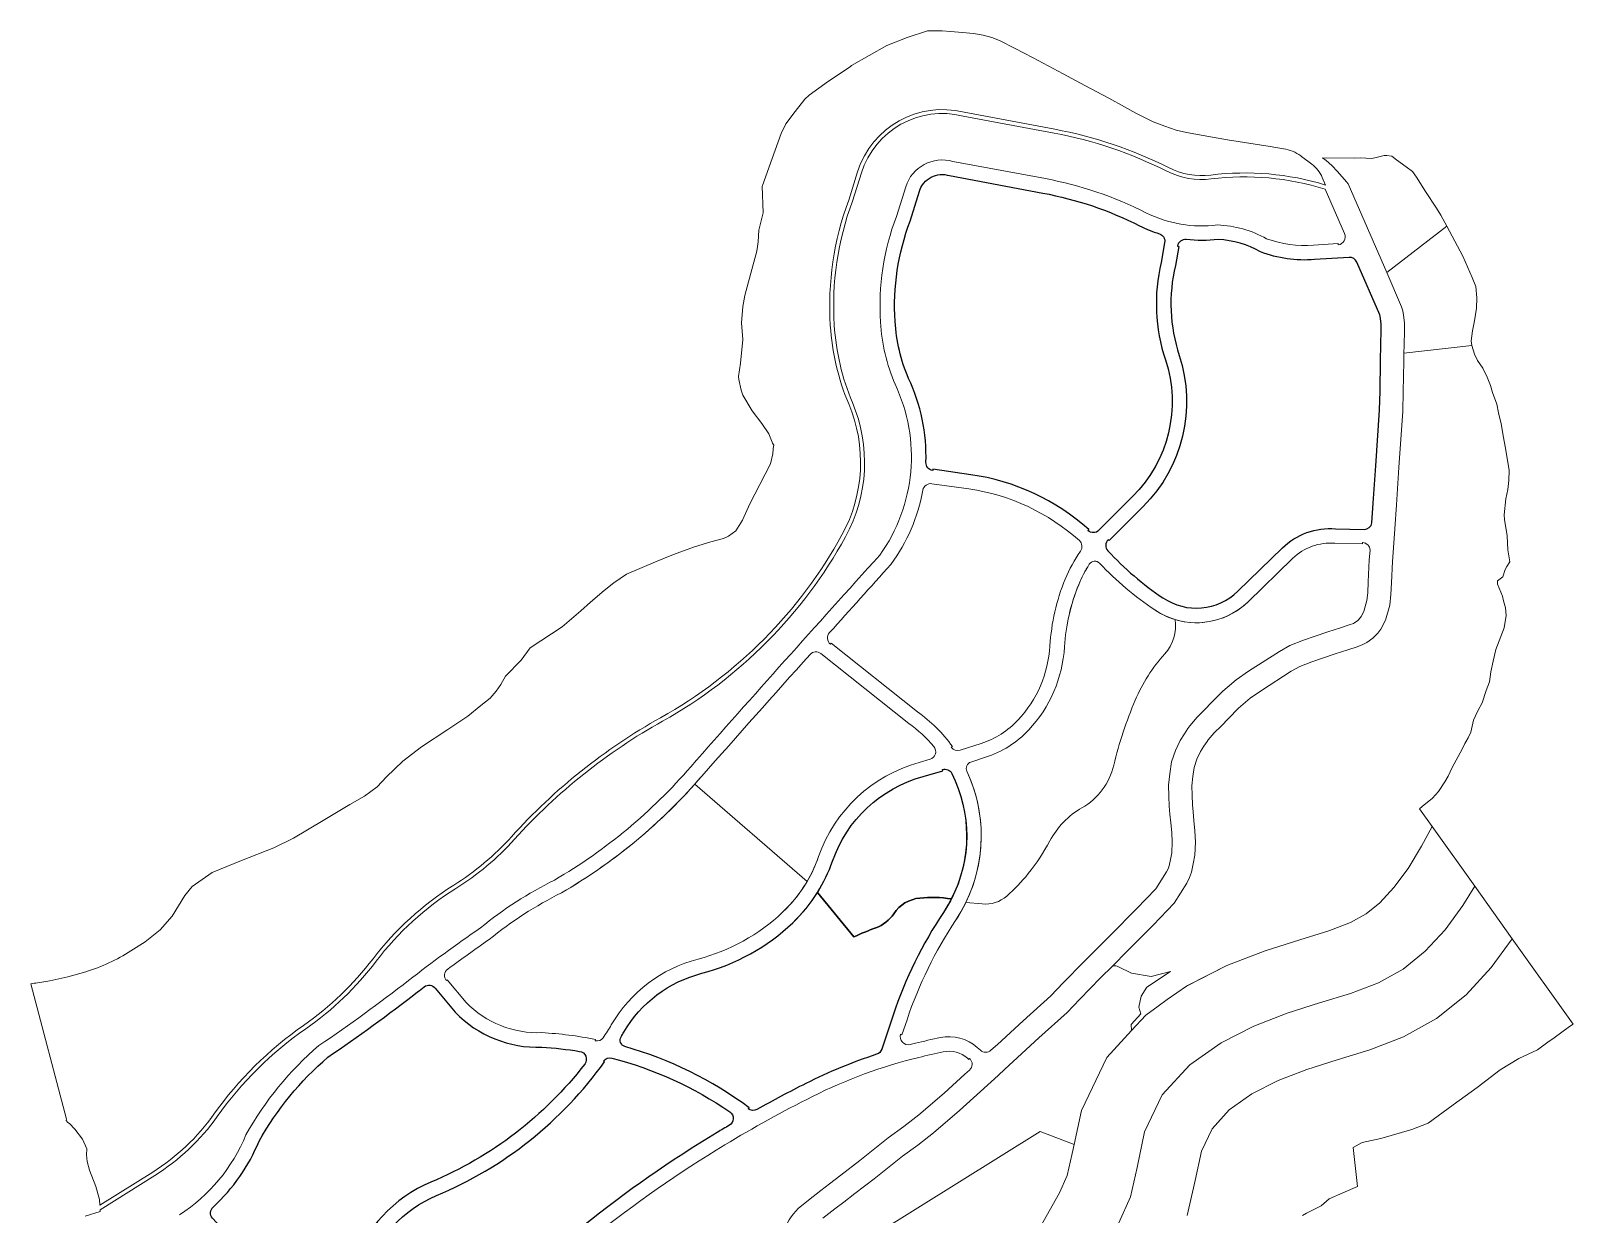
# Model space of a CAD drawing. Header units: inches. Extents: x 175034 to 178872, y 2971410 to 2975180.
# Drawn here: x 175817 to 176982, y 2974287 to 2975180 of the extents above; entities that cross this region are included whole.
import ezdxf

# ---------------------------------------------------------------- set-up
doc = ezdxf.new("R2010")
doc.units = ezdxf.units.IN
doc.header["$MEASUREMENT"] = 0
for name, color, linetype, lineweight in [('null_precinct', 210, 'Continuous', 9), ('Pre-E2-forest environment', 73, 'Continuous', 13), ('pre-E4-Flood Prone-b', 105, 'Continuous', 13), ('pre-E5-national imp open space', 116, 'Continuous', 13), ('pre-institutional', 145, 'Continuous', 13), ('Pre-SE4-Service Industries', 191, 'Continuous', 0), ('pre-UC-2-new', 24, 'Continuous', 13), ('pre-uv-2-high desity', 31, 'Continuous', 13), ('pre-uv-3-low desity', 41, 'Continuous', 13), ('Roads-Proposed', 1, 'Continuous', 13), ('Waterbody_bndry', 130, 'Continuous', 13)]:
    doc.layers.add(name, color=color, linetype=linetype, lineweight=lineweight)

msp = doc.modelspace()

# ---------------------------------------------------------------- linework, layer by layer
at = {"layer": 'null_precinct', "flags": 128}
msp.add_lwpolyline([(176318.6, 2974611.6, -0.079668), (176217.9, 2974529.5, 0.055991), (176163.4, 2974494.3, 0.007123), (176132.1, 2974471.9, 0.41819), (176131, 2974463.3), (176131.8, 2974463.9), (176145.9, 2974446.8, 0.211524), (176203.2, 2974424, -0.035238), (176243.7, 2974418.9), (176243.5, 2974417.9, 0.308371), (176249.5, 2974420.1, 0.010111), (176255.6, 2974430, -0.19869), (176321.1, 2974479.5, 0.126759), (176384.9, 2974514.9, 0.070066), (176403.4, 2974538.1)], format="xyb", close=True, dxfattribs=at)
at = {"layer": 'Pre-E2-forest environment', "ltscale": 0.1, "flags": 128}
msp.add_lwpolyline([(176387.3, 2975110), (176387.3, 2975110), (176383.9, 2975102.5), (176376.9, 2975083.8), (176369.6, 2975063.3), (176369.5, 2975062.8), (176370.2, 2975042.8), (176366.9, 2975029.7), (176366.4, 2975020.8), (176365.4, 2975013.7), (176360.9, 2974997.3), (176356.5, 2974980.3), (176354.9, 2974972), (176353.9, 2974959.7), (176354.8, 2974947.1), (176353, 2974929.3), (176351.7, 2974919.3), (176351.8, 2974917), (176353.5, 2974908.9), (176354.9, 2974905.2), (176362, 2974893.2), (176369.3, 2974883.7), (176374.6, 2974875.9), (176377.1, 2974869.6), (176377.2, 2974868.9), (176378.2, 2974867.3), (176377.8, 2974864.9), (176377.7, 2974864.8), (176377.8, 2974864.7), (176377.6, 2974860.9), (176375.7, 2974853.3), (176367.8, 2974837.6), (176360.1, 2974823), (176354.5, 2974810.7), (176349.5, 2974802.6), (176349.5, 2974802.6), (176344, 2974798.7), (176340.2, 2974797), (176330.8, 2974794.3), (176318.4, 2974790.6), (176302.5, 2974784.9), (176288.9, 2974779.2), (176267, 2974770), (176257.4, 2974763.4), (176250.2, 2974757.7), (176239.9, 2974748.9), (176232.5, 2974742.4), (176218.5, 2974730.3), (176194.4, 2974714.4), (176187.5, 2974705.2), (176175.7, 2974693.1), (176172.1, 2974686.8), (176168.7, 2974681.6), (176164.1, 2974676.4), (176157.2, 2974670.8), (176147.3, 2974662.8), (176132.3, 2974652.8), (176112.2, 2974639.6), (176098.1, 2974628.8), (176086, 2974617), (176078.8, 2974609.5), (176069.2, 2974602.6), (176058.2, 2974596.1), (176038.1, 2974584.1), (176015.6, 2974570.8), (176000.9, 2974563.6), (175976.4, 2974553.9), (175954.3, 2974544.8), (175939.1, 2974534.4), (175933.7, 2974527.4), (175924.2, 2974512), (175915.1, 2974501.7), (175903.8, 2974492.6), (175892.9, 2974485.7, -0.066247), (175858.8, 2974469.9, -0.039917), (175822.5, 2974461.6, -0.003453), (175817.4, 2974460.9), (175844.4, 2974358.8), (175844.1, 2974357.6), (175845.4, 2974356.1), (175846.5, 2974355.4), (175850.6, 2974351.2), (175856.4, 2974343.5), (175859.6, 2974336.2), (175859.4, 2974331.7), (175859.8, 2974326.7), (175861.8, 2974320.2), (175866.4, 2974307.8), (175869.3, 2974298.1), (175869.5, 2974293.8), (175909.4, 2974318.8, 0.098746), (175955.6, 2974362.4, -0.086497), (176023.3, 2974429.5, 0.078219), (176075.7, 2974479.7, -0.090754), (176136.6, 2974535.3, 0.069859), (176180.3, 2974571.9, -0.082072), (176292.8, 2974661.7, 0.14038), (176429.7, 2974799.6, 0.229603), (176434.8, 2974898.5, -0.084284), (176420.9, 2974957.7, -0.105161), (176434.8, 2975052.3), (176441.5, 2975073.7, -0.397552), (176521.9, 2975118.6), (176590.4, 2975105.8, -0.070697), (176676.3, 2975076.8, 0.148607), (176708.1, 2975071.2, -0.105629), (176794.8, 2975063.7), (176792.3, 2975069.4, 0.130722), (176784.3, 2975079.5), (176776.6, 2975085.3), (176776.1, 2975085.6, 0.122855), (176762.9, 2975091.1), (176753, 2975092.7), (176741.6, 2975094.5), (176720.8, 2975097.9), (176702.3, 2975101.1), (176702.3, 2975101.1), (176689.7, 2975103.4), (176682.1, 2975105.1), (176673.4, 2975108), (176664.5, 2975111.5), (176651.6, 2975118), (176643, 2975122.7), (176631.1, 2975129.2), (176613, 2975138.9), (176596.6, 2975147.7), (176574.1, 2975159.6), (176560.4, 2975166.8), (176548.6, 2975172.7), (176548.6, 2975172.7), (176542.9, 2975175.1), (176536.4, 2975176.9), (176529.1, 2975178), (176520.8, 2975178.9), (176511.7, 2975179.6), (176505.3, 2975180), (176494.2, 2975180), (176479, 2975175.1), (176463.7, 2975168.9), (176437, 2975153.9), (176435.8, 2975153), (176419.6, 2975142), (176404.9, 2975131.5), (176401.6, 2975128.5), (176394.5, 2975119.1)], format="xyb", close=True, dxfattribs=at)
at = {"layer": 'pre-E4-Flood Prone-b', "flags": 128}
for points in [[(176638.7, 2974280.6), (176647.4, 2974300.2), (176652.5, 2974322.2), (176658.1, 2974349.1), (176671.5, 2974377), (176692.2, 2974399.6), (176715.9, 2974416.3), (176740.6, 2974429), (176765.7, 2974438.6), (176790.3, 2974446.4), (176813.5, 2974453.6), (176834.7, 2974461.6), (176853.4, 2974472), (176870, 2974485.5), (176885, 2974501.7), (176898.5, 2974520), (176907.4, 2974534.5), (176875.2, 2974579.6), (176867.3, 2974564.8), (176857, 2974548), (176846.4, 2974533.6), (176835.8, 2974522.1), (176825.3, 2974513.6), (176813.5, 2974507.1), (176797.2, 2974500.9), (176775.4, 2974494.1), (176749.2, 2974485.8), (176720.2, 2974474.7), (176690.5, 2974459.5), (176689.9, 2974459.2), (176675.3, 2974448.9), (176668.3, 2974443.9), (176659, 2974437.3), (176648.3, 2974425.7), (176629.6, 2974405.3), (176610.4, 2974365.2), (176605, 2974339.5), (176603.6, 2974332.9), (176599.8, 2974316.1), (176594, 2974303.1), (176572.6, 2974265.2)], [(176777.4, 2974286), (176780.3, 2974287.7), (176791.4, 2974293.3), (176797.4, 2974298.7), (176807.9, 2974303.1), (176818.8, 2974308), (176815.6, 2974337.4), (176822.5, 2974341.2), (176836.4, 2974344.2), (176860, 2974350.9), (176872.3, 2974355.8), (176891.1, 2974369.6), (176909.1, 2974382.7), (176926.6, 2974396), (176940.6, 2974404.6), (176954.8, 2974411.1), (176962.6, 2974416.8), (176967.3, 2974420.2), (176978.9, 2974428.7), (176981.7, 2974430.5), (176935.7, 2974494.8), (176919.7, 2974473.1), (176900.8, 2974452.6), (176878.6, 2974434.7), (176853.7, 2974420.8), (176828.1, 2974411.1), (176803.6, 2974403.5), (176780.5, 2974396.2), (176759, 2974387.9), (176739.2, 2974377.8), (176722.1, 2974365.7), (176709.1, 2974351.5), (176701, 2974334.6), (176696.3, 2974312.5), (176690.2, 2974285.9)]]:
    msp.add_lwpolyline(points, dxfattribs=at)
at = {"layer": 'pre-E5-national imp open space', "flags": 128}
msp.add_lwpolyline([(176870.3, 2975058.7), (176863.3, 2975069.5), (176860.3, 2975073.9), (176855.5, 2975077.4), (176848.4, 2975082.6), (176844.9, 2975085.5), (176840.9, 2975085.9), (176839.1, 2975086), (176832, 2975084.2), (176829.4, 2975083.8), (176821, 2975084.1), (176816.3, 2975084), (176792.5, 2975084.3), (176795.3, 2975082.2), (176799.5, 2975078.5), (176803.7, 2975073.8), (176810.6, 2975066), (176811.8, 2975064.7), (176840.9, 2974997.6), (176886.3, 2975032.6), (176881.7, 2975041), (176878.5, 2975046.2)], close=True, dxfattribs=at)
msp.add_lwpolyline([(176919.6, 2974696.4), (176921.2, 2974704.3), (176923.3, 2974713.1), (176929.7, 2974729.4), (176931.2, 2974738.8), (176930.5, 2974744.6), (176929.2, 2974750), (176928.4, 2974753.3), (176924.5, 2974762.5), (176924.5, 2974765.1), (176928.5, 2974767.9), (176930.4, 2974773.6), (176931.7, 2974775.8), (176933.9, 2974779.2), (176932.4, 2974788.3), (176931.9, 2974798.9), (176929.9, 2974811.2), (176929.6, 2974814.8), (176930.8, 2974826.8), (176932.3, 2974834), (176933, 2974840.7), (176933.4, 2974848.6), (176930.4, 2974866.4), (176929.1, 2974873.2), (176927.2, 2974883.4), (176925.4, 2974891.7), (176924, 2974898.2), (176920.9, 2974907.1), (176919.2, 2974912.3), (176916.7, 2974918.8), (176913.4, 2974925.6), (176909.5, 2974931.3), (176907.3, 2974936.1), (176906.1, 2974939.4), (176905.2, 2974942.7), (176853.9, 2974936.8), (176853.8, 2974930.7), (176853.4, 2974907.7), (176853, 2974893), (176850.1, 2974850.6), (176848.3, 2974822.4), (176847.1, 2974804.2), (176846.1, 2974790), (176845.2, 2974779.7), (176844.5, 2974763.4), (176844.1, 2974754.6), (176843.2, 2974746.7), (176840, 2974735.4), (176836.5, 2974728.5), (176834.2, 2974725.6), (176830.4, 2974721.8), (176825.9, 2974718.5), (176823, 2974716.9), (176818.6, 2974715.2), (176811.5, 2974712.9), (176802, 2974709.9), (176792.4, 2974706.7), (176784.4, 2974703.9), (176775.4, 2974700.3), (176768.9, 2974696.7), (176746.3, 2974682.2), (176737.9, 2974676.4), (176729.1, 2974668.8), (176721.4, 2974661.2), (176715.9, 2974655.4), (176710.7, 2974650.2), (176706.1, 2974644.9), (176705.3, 2974643.7), (176702.9, 2974640.1), (176700.4, 2974636.1), (176697.7, 2974630.4), (176695.6, 2974624.1), (176694.5, 2974617.2), (176693.8, 2974610.3), (176694, 2974603.2), (176694.3, 2974596), (176694.7, 2974590.6), (176695.4, 2974584.2), (176696.2, 2974576.3), (176696.6, 2974567.7), (176696.1, 2974557.9), (176694.9, 2974551.3), (176693.5, 2974545.1), (176692.1, 2974541), (176690.1, 2974536.8), (176680.4, 2974521.7), (176664.6, 2974505.2), (176645.1, 2974485.4), (176634.1, 2974474.5, -0.143441), (176638.5, 2974473.7), (176648.3, 2974468.9), (176663, 2974466.5), (176677.7, 2974470.1), (176659.8, 2974458.3), (176655.5, 2974451.6), (176653.9, 2974443.2), (176655.3, 2974438.1), (176647.9, 2974430.1), (176648.3, 2974425.7), (176659, 2974437.3), (176668.3, 2974443.9), (176675.3, 2974448.9), (176689.9, 2974459.2), (176720.2, 2974474.7), (176749.2, 2974485.8), (176775.4, 2974494.1), (176797.2, 2974500.9), (176813.5, 2974507.1), (176825.3, 2974513.6), (176835.8, 2974522.1), (176846.4, 2974533.6), (176857, 2974548), (176867.3, 2974564.8), (176875.2, 2974579.6), (176865.7, 2974592.8), (176867.8, 2974594.8), (176875.5, 2974600.9), (176880.1, 2974606.1), (176884.7, 2974613.3), (176887.2, 2974617.5), (176890.3, 2974624), (176897.8, 2974637.9), (176900, 2974642.1), (176900.6, 2974643.6), (176902.5, 2974646.4), (176904.3, 2974650.7), (176906.4, 2974659.9), (176907.9, 2974663.2), (176909.7, 2974666.9), (176913.1, 2974672.9), (176916.1, 2974682.2), (176918.6, 2974688.8)], format="xyb", close=True, dxfattribs=at)
at = {"layer": 'pre-institutional', "flags": 128}
msp.add_lwpolyline([(176538.3, 2974251.5), (176548.7, 2974255.8), (176560.2, 2974260.4), (176572.6, 2974265.2), (176594, 2974303.1), (176599.8, 2974316.1), (176603.6, 2974332.9), (176605, 2974339.5), (176579.2, 2974349.5), (176424, 2974252.5), (176408.5, 2974278.4, 0.364157), (176406.4, 2974236.5), (176407.8, 2974234.6), (176410.2, 2974231.7, 0.221075), (176425.2, 2974226.8), (176430.3, 2974227.5), (176441.4, 2974229.6), (176459.9, 2974232.9), (176481.6, 2974236.8), (176502.7, 2974240.6), (176513.5, 2974243.2), (176526.6, 2974247.2)], format="xyb", close=True, dxfattribs=at)
at = {"layer": 'Pre-SE4-Service Industries', "flags": 128}
msp.add_lwpolyline([(176905.4, 2974993.9), (176898.4, 2975010.1), (176886.3, 2975032.6), (176840.9, 2974997.6), (176852.2, 2974971.7), (176853, 2974968.7), (176853.6, 2974965.5), (176854.3, 2974959.8), (176854.3, 2974953.9), (176854.1, 2974942.8), (176853.9, 2974936.8), (176905.2, 2974942.7), (176904.7, 2974946.2), (176905.6, 2974953.7), (176907.1, 2974961.2), (176908.6, 2974970.7), (176909, 2974978.5), (176908.2, 2974987.1)], close=True, dxfattribs=at)
at = {"layer": 'pre-UC-2-new', "flags": 128}
for points in [[(176421, 2974717.2, -0.431314), (176420.3, 2974725.9, -0.000902), (176466.7, 2974777.4, 0.111871), (176490.8, 2974833.4, -0.406135), (176497.6, 2974838.3), (176525.6, 2974834.3, -0.148524), (176608.9, 2974795.3, -0.3787), (176609.8, 2974787.4, 0.055007), (176598.2, 2974766.2, 0.082386), (176586.7, 2974715.9, -0.174179), (176562.7, 2974660, -0.128077), (176534.8, 2974642.2), (176518.9, 2974637.2, -0.324835), (176512.2, 2974639.4), (176513.1, 2974639.9, 0.081378), (176486.7, 2974666.2), (176421.6, 2974717.9)], [(176610.9, 2974593.7, 0.207315), (176634.9, 2974625.8, -0.04251), (176651.1, 2974674.9, -0.083457), (176673.4, 2974709.8, 0.226641), (176681.2, 2974735.7, -0.076174), (176665.9, 2974743, -0.055366), (176624.2, 2974778.2, 0.488677), (176616.4, 2974777.5, 0.043433), (176608.5, 2974762.2, 0.082843), (176597.7, 2974715.2, -0.174179), (176570.7, 2974652.5, -0.128077), (176538.1, 2974631.8), (176527, 2974628.2, 0.451764), (176524, 2974621.3, -0.225975), (176523.3, 2974522.3), (176535.6, 2974521.1, 0.205903), (176554.1, 2974527, 0.045816), (176570.3, 2974544, 0.045316), (176586.6, 2974568.7, -0.140923)]]:
    msp.add_lwpolyline(points, format="xyb", close=True, dxfattribs=at)
at = {"layer": 'pre-UC-2-new'}
msp.add_lwpolyline([(176499.1, 2974639.9, 0.062314), (176480.1, 2974657.4), (176413.8, 2974710.1, 0.39724), (176405.6, 2974709.4, 0.001599), (176323.8, 2974617.5, -0.004825), (176318.6, 2974611.6), (176403.4, 2974538.1, 0.049115), (176412.1, 2974556.9, -0.246074), (176487.9, 2974627.9), (176496.2, 2974630.3, 0.543309)], format="xyb", close=True, dxfattribs=at)
at = {"layer": 'pre-UC-2-new', "lineweight": -2, "flags": 128}
msp.add_lwpolyline([(176438.7, 2974496.2), (176411.3, 2974529.9, 0.055496), (176422.5, 2974553.3, -0.24627), (176490.9, 2974617.3), (176505.9, 2974621.6), (176505.6, 2974622.6, -0.358476), (176512.6, 2974619.6, -0.24059), (176512.3, 2974524.9, 0.066778), (176488.4, 2974525.6, 0.22284), (176468.8, 2974513.8, -0.159827), (176455.2, 2974503.1, 0.024662)], format="xyb", close=True, dxfattribs=at)
at = {"layer": 'pre-uv-2-high desity', "flags": 128}
msp.add_lwpolyline([(176681.2, 2974735.7, -0.226671), (176673.4, 2974709.8, 0.083457), (176651.1, 2974674.9, 0.04251), (176634.9, 2974625.8, -0.207315), (176610.9, 2974593.7, 0.140923), (176586.6, 2974568.7, -0.045316), (176570.3, 2974544, -0.045816), (176554.1, 2974527, -0.205903), (176535.6, 2974521.1), (176523.3, 2974522.3, -0.034129), (176515.5, 2974508.7, 0.066333), (176478.8, 2974433.8), (176475, 2974422.4), (176474, 2974422.8, 0.593862), (176481.2, 2974415, -0.002574), (176485.1, 2974416, -0.008091), (176504, 2974420.3, -0.238231), (176531.8, 2974412.9), (176534.2, 2974410.7, 0.38274), (176542.2, 2974410.7), (176547.2, 2974415.1), (176566.4, 2974432.9), (176587.4, 2974451.8), (176596.7, 2974461.5), (176612.5, 2974477.6), (176632.6, 2974497.8), (176652.1, 2974517.4), (176666.6, 2974532.6), (176674.8, 2974545.3), (176675.9, 2974547.6), (176676.6, 2974549.9), (176677.8, 2974554.8), (176678.7, 2974559.8), (176679, 2974567.8), (176678.8, 2974575), (176678, 2974582.4), (176677.3, 2974589), (176676.8, 2974594.9), (176676.5, 2974602.6), (176676.3, 2974610.9), (176677.1, 2974619.4), (176678.5, 2974628.4), (176681.5, 2974637), (176685, 2974644.4), (176688.2, 2974649.6), (176690.8, 2974653.5), (176692.2, 2974655.6), (176697.9, 2974662.1), (176703.3, 2974667.6), (176708.9, 2974673.4), (176717.2, 2974681.7), (176727.2, 2974690.2), (176736.6, 2974696.8), (176759.9, 2974711.7), (176767.8, 2974716.1), (176778.2, 2974720.3), (176786.8, 2974723.3), (176796.6, 2974726.6), (176806.1, 2974729.5), (176812.7, 2974731.7), (176815.8, 2974732.9), (176816.5, 2974733.3), (176819, 2974735.1), (176821.1, 2974737.2), (176821.7, 2974738), (176823.7, 2974741.8), (176826, 2974750.1), (176826.6, 2974755.9), (176827, 2974764.2), (176827.7, 2974780.8), (176828.4, 2974788.2, 0.375773), (176822.8, 2974793.8), (176822.7, 2974793.8), (176822.7, 2974793.8), (176822.7, 2974793.8), (176822.7, 2974792.8), (176801.7, 2974793.3, 0.216268), (176769.9, 2974781.9), (176736.3, 2974749.2, -0.271794)], format="xyb", close=True, dxfattribs=at)
at = {"layer": 'pre-uv-2-high desity', "lineweight": -2, "flags": 128}
for points in [[(176411.3, 2974529.9), (176438.7, 2974496.2, -0.024662), (176455.2, 2974503.1, 0.159827), (176468.8, 2974513.8, -0.22284), (176488.4, 2974525.6, -0.066682), (176512.3, 2974524.9, -0.028027), (176506.3, 2974514.8, 0.066333), (176468.4, 2974437.3), (176459.7, 2974411.5, -0.236858), (176455.9, 2974407.7, 0.037174), (176402.4, 2974385.6, 0.010506), (176365.5, 2974366.1, -0.29441), (176359, 2974366.5), (176359.6, 2974367.3), (176359.6, 2974367.3, 0.090911), (176265.9, 2974413.5, -0.495387), (176263, 2974420.9, 0.003441), (176265, 2974424.4, -0.19869), (176323.9, 2974468.8, 0.126759), (176392.5, 2974506.9, 0.063674)], [(176344.7, 2974354.1, 0.002969), (176335.6, 2974348.7, 0.033537), (176234.7, 2974278.3, 0.119877), (176179.4, 2974206.3, -0.10628), (176161, 2974177.3, -0.244518), (176155.8, 2974175.5, -0.082492), (176106.6, 2974192.3, 0.049679), (176061.9, 2974210.9, -0.501877), (176058.6, 2974219.8), (176059.4, 2974219.3, 0.060697), (176070.8, 2974243.7, -0.218706), (176123.6, 2974301, 0.139123), (176250.4, 2974401.9), (176249.6, 2974402.5, -0.309607), (176255.9, 2974404.8, -0.088441), (176345, 2974364.2, -0.5482)]]:
    msp.add_lwpolyline(points, format="xyb", close=True, dxfattribs=at)
at = {"layer": 'pre-uv-2-high desity', "flags": 128}
for points in [[(176424, 2974252.5), (176579.2, 2974349.5), (176605, 2974339.5), (176610.4, 2974365.2), (176629.6, 2974405.3), (176648.3, 2974425.7), (176647.9, 2974430.1), (176655.3, 2974438.1), (176653.9, 2974443.2), (176655.5, 2974451.6), (176659.8, 2974458.3), (176677.7, 2974470.1), (176663, 2974466.5), (176648.3, 2974468.9), (176638.5, 2974473.7, 0.143441), (176634.1, 2974474.5), (176624.9, 2974465.3), (176609.3, 2974449.3), (176599.6, 2974439.2), (176578.2, 2974420), (176559, 2974402.2), (176552.7, 2974396.5), (176547.5, 2974391.7), (176534.3, 2974379.7), (176518.4, 2974365.2), (176498.9, 2974348.3), (176486.9, 2974339.2), (176475.3, 2974330.7), (176453.9, 2974313.7), (176439.5, 2974302.6), (176431, 2974296.1), (176424.4, 2974291.1), (176415.3, 2974284.1)], [(176385.2, 2974273.1, -0.107928), (176396.6, 2974291.2), (176404.4, 2974297.7), (176413.8, 2974305), (176420.3, 2974310), (176428.9, 2974316.5), (176443.1, 2974327.5), (176464.7, 2974344.6), (176476.4, 2974353.2), (176487.8, 2974361.9), (176506.8, 2974378.3), (176522.5, 2974392.6), (176526, 2974395.8, 0.414214), (176526.4, 2974404.3), (176526.1, 2974404.5), (176525.5, 2974403.8), (176524.5, 2974404.7, 0.238231), (176506.2, 2974409.5, 0.008091), (176487.7, 2974405.3, 0.056724), (176407.4, 2974375.8, 0.019203), (176341.3, 2974339.3, 0.033537), (176241.6, 2974269.7, 0.119404)]]:
    msp.add_lwpolyline(points, format="xyb", dxfattribs=at)
at = {"layer": 'pre-uv-3-low desity', "ltscale": 0.1, "flags": 128}
msp.add_lwpolyline([(175858.3, 2974285.4), (175869.7, 2974289.1), (175869.7, 2974290.4), (175911, 2974316.3, 0.098746), (175958.1, 2974360.7, -0.086497), (176025, 2974427, 0.078219), (176078.1, 2974477.9, -0.090754), (176138.2, 2974532.8, 0.069859), (176182.5, 2974569.9, -0.082072), (176294.3, 2974659.1, 0.14038), (176432.4, 2974798.2, 0.229603), (176437.6, 2974899.6, -0.084284), (176423.9, 2974957.9, -0.105248), (176437.6, 2975051.4), (176444.4, 2975072.8, -0.397968), (176521.2, 2975115.7), (176589.8, 2975102.9, -0.070697), (176675, 2975074.1, 0.148607), (176708.4, 2975068.3, -0.106357), (176794.5, 2975060.6), (176809.1, 2975027, -0.504494), (176804.3, 2975018.6), (176804.2, 2975019.6), (176785.6, 2975018.4, -0.110789), (176750.3, 2975023.2, 0.115987), (176713.2, 2975033.6, -0.149973), (176659.2, 2975042.8, 0.070697), (176583.4, 2975068.5), (176513.5, 2975081.5, 0.406907), (176477.8, 2975062.3), (176470.8, 2975040, 0.106399), (176458.8, 2974960.1, 0.084284), (176469.8, 2974913.3, -0.273687), (176458.2, 2974784.4, 0.00278), (176315.5, 2974624.7, -0.084363), (176212.7, 2974539.2, 0.055338), (176156.8, 2974503.1, 0.012342), (176102.5, 2974463.4, -0.016779), (176034.9, 2974414.3, 0.087348), (175979.8, 2974347, -0.155049), (175929.6, 2974286.6)], format="xyb", dxfattribs=at)
at = {"layer": 'pre-uv-3-low desity', "lineweight": -2, "flags": 128}
for points in [[(176673.3, 2975020.1), (176670.6, 2975005.3, 0.137862), (176673.9, 2974931.7, -0.283188), (176649.3, 2974828.8), (176623.7, 2974803.1, -0.399121), (176615.4, 2974802.9), (176616.1, 2974803.6, 0.148199), (176527.1, 2974845.1), (176498.4, 2974849.3), (176498.2, 2974848.3, -0.381968), (176493.1, 2974854.4, 0.118855), (176479.9, 2974917.8, -0.08384), (176469.8, 2974960.8, -0.106828), (176481.2, 2975036.4), (176488.2, 2975059, -0.414306), (176510.9, 2975070.8), (176581.4, 2975057.6, -0.070697), (176654.3, 2975033, 0.038871), (176669.3, 2975026.9, -0.375682)], [(176832.6, 2974851.8), (176835.6, 2974893.8), (176835.9, 2974908.1), (176836.3, 2974931.1), (176836.6, 2974943.2), (176836.8, 2974954.1), (176836.8, 2974958.8), (176836.3, 2974962.9), (176836, 2974964.6), (176835.7, 2974965.7), (176818.4, 2975005.5, 0.316637), (176812.5, 2975009.1), (176786.4, 2975007.4, -0.11287), (176745.7, 2975013.2, 0.115557), (176713.7, 2975022.6, -0.057786), (176689.6, 2975022.5, 0.394371), (176683, 2975017.6), (176684, 2975017.4), (176681.4, 2975003, 0.138407), (176684.3, 2974935.1, -0.283188), (176657.1, 2974821), (176631.4, 2974795.3), (176630.6, 2974796, 0.403022), (176630.5, 2974787.6, 0.058149), (176672, 2974752.1, 0.355412), (176728.6, 2974757.1), (176762.2, 2974789.8, -0.214571), (176802.3, 2974804.3), (176823.8, 2974803.8, 0.373471), (176829.8, 2974808.8), (176830.8, 2974823.5)], [(175976.9, 2974259.8), (175954.5, 2974284, -0.405767), (175955.1, 2974292.4, 0.109064), (175989.7, 2974342.2, -0.085981), (176041.6, 2974405.5, 0.016645), (176109.3, 2974454.7, -0.001196), (176114.4, 2974458.6, -0.403503), (176122.7, 2974457.6), (176137.7, 2974439.4, 0.211358), (176203.1, 2974413, -0.025792), (176231.7, 2974409.9, -0.567995), (176235.5, 2974400.3, -0.13021), (176119.4, 2974311.2, 0.218706), (176060.3, 2974247.1, -0.076339), (176046.6, 2974219.9, -0.346169), (176039.7, 2974217.8, -0.117898)]]:
    msp.add_lwpolyline(points, format="xyb", close=True, dxfattribs=at)
at = {"layer": 'Roads-Proposed', "ltscale": 0.1, "flags": 128}
for points in [[(175869.5, 2974293.8), (175909.4, 2974318.8, 0.098746), (175955.6, 2974362.4, -0.086497), (176023.3, 2974429.5, 0.078219), (176075.7, 2974479.7, -0.090754), (176136.6, 2974535.3, 0.069859), (176180.3, 2974571.9, -0.082072), (176292.8, 2974661.7, 0.14038), (176429.7, 2974799.6, 0.229603), (176434.8, 2974898.5, -0.084284), (176420.9, 2974957.7, -0.105161), (176434.8, 2975052.3), (176441.5, 2975073.7, -0.397552), (176521.9, 2975118.6), (176590.4, 2975105.8, -0.070697), (176676.3, 2975076.8, 0.148607), (176708.1, 2975071.2, -0.105629), (176794.8, 2975063.7)], [(175929.6, 2974286.6, 0.155049), (175979.8, 2974347, -0.087348), (176034.9, 2974414.3, 0.016779), (176102.5, 2974463.4, -0.012342), (176156.8, 2974503.1, -0.055338), (176212.7, 2974539.2, 0.084363), (176315.5, 2974624.7, -0.00278), (176458.2, 2974784.4, 0.273687), (176469.8, 2974913.3, -0.084284), (176458.8, 2974960.1, -0.106399), (176470.8, 2975040), (176477.8, 2975062.3, -0.406907), (176513.5, 2975081.5), (176583.4, 2975068.5, -0.070697), (176659.2, 2975042.8, 0.149973), (176713.2, 2975033.6, -0.115987), (176750.3, 2975023.2, 0.110789), (176785.6, 2975018.4), (176804.2, 2975019.6), (176804.3, 2975018.6, 0.504494), (176809.1, 2975027), (176794.5, 2975060.6, 0.106357), (176708.4, 2975068.3, -0.148607), (176675, 2975074.1, 0.070697), (176589.8, 2975102.9), (176521.2, 2975115.7, 0.397968), (176444.4, 2975072.8), (176437.6, 2975051.4, 0.105248), (176423.9, 2974957.9, 0.084284), (176437.6, 2974899.6, -0.229603), (176432.4, 2974798.2, -0.14038), (176294.3, 2974659.1, 0.082072), (176182.5, 2974569.9, -0.069859), (176138.2, 2974532.8, 0.090754), (176078.1, 2974477.9, -0.078219), (176025, 2974427, 0.086497), (175958.1, 2974360.7, -0.098746), (175911, 2974316.3), (175869.7, 2974290.4)]]:
    msp.add_lwpolyline(points, format="xyb", dxfattribs=at)
at = {"layer": 'Roads-Proposed', "flags": 128}
msp.add_lwpolyline([(176792.5, 2975084.3), (176795.3, 2975082.2), (176799.5, 2975078.5), (176803.7, 2975073.8), (176810.6, 2975066), (176811.8, 2975064.7), (176840.9, 2974997.6), (176852.2, 2974971.7), (176853, 2974968.7), (176853.6, 2974965.5), (176854.3, 2974959.8), (176854.3, 2974953.9), (176854.1, 2974942.8), (176853.9, 2974936.8), (176853.8, 2974930.7), (176853.4, 2974907.7), (176853, 2974893), (176850.1, 2974850.6), (176848.3, 2974822.4), (176847.1, 2974804.2), (176846.1, 2974790), (176845.2, 2974779.7), (176844.5, 2974763.4), (176844.1, 2974754.6), (176843.2, 2974746.7), (176840, 2974735.4), (176836.5, 2974728.5), (176834.2, 2974725.6), (176830.4, 2974721.8), (176825.9, 2974718.5), (176823, 2974716.9), (176818.6, 2974715.2), (176811.5, 2974712.9), (176802, 2974709.9), (176792.4, 2974706.7), (176784.4, 2974703.9), (176775.4, 2974700.3), (176768.9, 2974696.7), (176746.3, 2974682.2), (176737.9, 2974676.4), (176729.1, 2974668.8), (176721.4, 2974661.2), (176715.9, 2974655.4), (176710.7, 2974650.2), (176706.1, 2974644.9), (176705.3, 2974643.7), (176702.9, 2974640.1), (176700.4, 2974636.1), (176697.7, 2974630.4), (176695.6, 2974624.1), (176694.5, 2974617.2), (176693.8, 2974610.3), (176694, 2974603.2), (176694.3, 2974596), (176694.7, 2974590.6), (176695.4, 2974584.2), (176696.2, 2974576.3), (176696.6, 2974567.7), (176696.1, 2974557.9), (176694.9, 2974551.3), (176693.5, 2974545.1), (176692.1, 2974541), (176690.1, 2974536.8), (176680.4, 2974521.7), (176664.6, 2974505.2), (176645.1, 2974485.4), (176634.1, 2974474.5), (176624.9, 2974465.3), (176609.3, 2974449.3), (176599.6, 2974439.2), (176578.2, 2974420), (176559, 2974402.2), (176552.7, 2974396.5), (176547.5, 2974391.7), (176534.3, 2974379.7), (176518.4, 2974365.2), (176498.9, 2974348.3), (176486.9, 2974339.2), (176475.3, 2974330.7), (176453.9, 2974313.7), (176439.5, 2974302.6), (176431, 2974296.1), (176424.4, 2974291.1), (176415.3, 2974284.1)], dxfattribs=at)
at = {"layer": 'Roads-Proposed', "ltscale": 0.1, "flags": 128}
for points in [[(176673.3, 2975020.1), (176670.6, 2975005.3, 0.137862), (176673.9, 2974931.7, -0.283188), (176649.3, 2974828.8), (176623.7, 2974803.1, -0.399121), (176615.4, 2974802.9), (176616.1, 2974803.6, 0.148199), (176527.1, 2974845.1), (176498.4, 2974849.3), (176498.2, 2974848.3, -0.381968), (176493.1, 2974854.4, 0.118855), (176479.9, 2974917.8, -0.08384), (176469.8, 2974960.8, -0.106828), (176481.2, 2975036.4), (176488.2, 2975059, -0.414306), (176510.9, 2975070.8), (176581.4, 2975057.6, -0.070697), (176654.3, 2975033, 0.038871), (176669.3, 2975026.9, -0.375682)], [(176832.6, 2974851.8), (176835.6, 2974893.8), (176835.9, 2974908.1), (176836.3, 2974931.1), (176836.6, 2974943.2), (176836.8, 2974954.1), (176836.8, 2974958.8), (176836.3, 2974962.9), (176836, 2974964.6), (176835.7, 2974965.7), (176818.4, 2975005.5, 0.316637), (176812.5, 2975009.1), (176786.4, 2975007.4, -0.11287), (176745.7, 2975013.2, 0.115557), (176713.7, 2975022.6, -0.057786), (176689.6, 2975022.5, 0.394371), (176683, 2975017.6), (176684, 2975017.4), (176681.4, 2975003, 0.138407), (176684.3, 2974935.1, -0.283188), (176657.1, 2974821), (176631.4, 2974795.3), (176630.6, 2974796, 0.403022), (176630.5, 2974787.6, 0.058149), (176672, 2974752.1, 0.355412), (176728.6, 2974757.1), (176762.2, 2974789.8, -0.214571), (176802.3, 2974804.3), (176823.8, 2974803.8, 0.373471), (176829.8, 2974808.8), (176830.8, 2974823.5)], [(176487.9, 2974627.9), (176496.2, 2974630.3, 0.543309), (176499.1, 2974639.9, 0.062314), (176480.1, 2974657.4), (176413.8, 2974710.1, 0.39724), (176405.6, 2974709.4, 0.001599), (176323.8, 2974617.5, -0.084525), (176217.9, 2974529.5, 0.055991), (176163.4, 2974494.3, 0.007123), (176132.1, 2974471.9, 0.41819), (176131, 2974463.3), (176131.8, 2974463.9), (176145.9, 2974446.8, 0.211524), (176203.2, 2974424, -0.035238), (176243.7, 2974418.9), (176243.5, 2974417.9, 0.308371), (176249.5, 2974420.1, 0.010111), (176255.6, 2974430, -0.19869), (176321.1, 2974479.5, 0.126759), (176384.9, 2974514.9, 0.119592), (176412.1, 2974556.9, -0.246074)], [(175976.9, 2974259.8), (175954.5, 2974284, -0.405767), (175955.1, 2974292.4, 0.109064), (175989.7, 2974342.2, -0.085981), (176041.6, 2974405.5, 0.016645), (176109.3, 2974454.7, -0.001196), (176114.4, 2974458.6, -0.403503), (176122.7, 2974457.6), (176137.7, 2974439.4, 0.211358), (176203.1, 2974413, -0.025792), (176231.7, 2974409.9, -0.567995), (176235.5, 2974400.3, -0.13021), (176119.4, 2974311.2, 0.218706), (176060.3, 2974247.1, -0.076339), (176046.6, 2974219.9, -0.346169), (176039.7, 2974217.8, -0.117898)]]:
    msp.add_lwpolyline(points, format="xyb", close=True, dxfattribs=at)
at = {"layer": 'Roads-Proposed', "flags": 128}
msp.add_lwpolyline([(176421, 2974717.2, -0.431314), (176420.3, 2974725.9, -0.000902), (176466.7, 2974777.4, 0.111871), (176490.8, 2974833.4, -0.406135), (176497.6, 2974838.3), (176525.6, 2974834.3, -0.148524), (176608.9, 2974795.3, -0.3787), (176609.8, 2974787.4, 0.055007), (176598.2, 2974766.2, 0.082386), (176586.7, 2974715.9, -0.174179), (176562.7, 2974660, -0.128077), (176534.8, 2974642.2), (176518.9, 2974637.2, -0.324835), (176512.2, 2974639.4), (176513.1, 2974639.9, 0.081378), (176486.7, 2974666.2), (176421.6, 2974717.9)], format="xyb", close=True, dxfattribs=at)
for points in [[(176822.7, 2974793.8), (176822.7, 2974792.8), (176801.7, 2974793.3, 0.216268), (176769.9, 2974781.9), (176736.3, 2974749.2, -0.355325), (176665.9, 2974743, -0.055366), (176624.2, 2974778.2, 0.488963), (176616.4, 2974777.5, 0.044096), (176608.4, 2974762, 0.082386), (176597.7, 2974715.2, -0.174179), (176570.7, 2974652.5, -0.128077), (176538.1, 2974631.8), (176527, 2974628.2, 0.451764), (176524, 2974621.3, -0.262125), (176515.5, 2974508.7, 0.066333), (176478.8, 2974433.8), (176475, 2974422.4), (176474, 2974422.8, 0.593862), (176481.2, 2974415, -0.002574), (176485.1, 2974416, -0.008091), (176504, 2974420.3, -0.238231), (176531.8, 2974412.9), (176534.2, 2974410.7, 0.38274), (176542.2, 2974410.7), (176547.2, 2974415.1), (176566.4, 2974432.9), (176587.4, 2974451.8), (176596.7, 2974461.5), (176612.5, 2974477.6), (176632.6, 2974497.8), (176652.1, 2974517.4), (176666.6, 2974532.6), (176674.8, 2974545.3), (176675.9, 2974547.6), (176676.6, 2974549.9), (176677.8, 2974554.8), (176678.7, 2974559.8), (176679, 2974567.8), (176678.8, 2974575), (176678, 2974582.4), (176677.3, 2974589), (176676.8, 2974594.9), (176676.5, 2974602.6), (176676.3, 2974610.9), (176677.1, 2974619.4), (176678.5, 2974628.4), (176681.5, 2974637), (176685, 2974644.4), (176688.2, 2974649.6), (176690.8, 2974653.5), (176692.2, 2974655.6), (176697.9, 2974662.1), (176703.3, 2974667.6), (176708.9, 2974673.4), (176717.2, 2974681.7), (176727.2, 2974690.2), (176736.6, 2974696.8), (176759.9, 2974711.7), (176767.8, 2974716.1), (176778.2, 2974720.3), (176786.8, 2974723.3), (176796.6, 2974726.6), (176806.1, 2974729.5), (176812.7, 2974731.7), (176815.8, 2974732.9), (176816.5, 2974733.3), (176819, 2974735.1), (176821.1, 2974737.2), (176821.7, 2974738), (176823.7, 2974741.8), (176826, 2974750.1), (176826.6, 2974755.9), (176827, 2974764.2), (176827.7, 2974780.8), (176828.4, 2974788.2, 0.379564), (176822.7, 2974793.8)], [(176359, 2974366.5, 0.29441), (176365.5, 2974366.1, -0.010506), (176402.4, 2974385.6, -0.037174), (176455.9, 2974407.7, 0.236858), (176459.7, 2974411.5), (176468.4, 2974437.3, -0.066333), (176506.3, 2974514.8, 0.27044), (176512.6, 2974619.6, 0.358476), (176505.6, 2974622.6), (176505.9, 2974621.6), (176490.9, 2974617.3, 0.24627), (176422.5, 2974553.3, -0.119592), (176392.5, 2974506.9, -0.126759), (176323.9, 2974468.8, 0.19869), (176265, 2974424.4, -0.003441), (176263, 2974420.9, 0.495387), (176265.9, 2974413.5, -0.090911), (176359.6, 2974367.3), (176359.6, 2974367.3), (176359, 2974366.5)], [(176241.6, 2974269.7, -0.033537), (176341.3, 2974339.3, -0.019203), (176407.4, 2974375.8, -0.056724), (176487.7, 2974405.3, -0.008091), (176506.2, 2974409.5, -0.238231), (176524.5, 2974404.7), (176525.5, 2974403.8), (176526.1, 2974404.5)], [(176526.1, 2974404.5), (176526.4, 2974404.3, -0.414214), (176526, 2974395.8), (176522.5, 2974392.6), (176506.8, 2974378.3), (176487.8, 2974361.9), (176476.4, 2974353.2), (176464.7, 2974344.6), (176443.1, 2974327.5), (176428.9, 2974316.5), (176420.3, 2974310), (176413.8, 2974305), (176404.4, 2974297.7), (176396.6, 2974291.2, 0.107928), (176385.2, 2974273.1, -0.248855)]]:
    msp.add_lwpolyline(points, format="xyb", dxfattribs=at)
at = {"layer": 'Roads-Proposed', "lineweight": -2, "flags": 128}
msp.add_lwpolyline([(176058.6, 2974219.8), (176058.6, 2974219.8), (176059.4, 2974219.3, 0.060697), (176070.8, 2974243.7, -0.218706), (176123.6, 2974301, 0.139123), (176250.4, 2974401.9), (176249.6, 2974402.5, -0.309607), (176255.9, 2974404.8, -0.088441), (176345, 2974364.2, -0.5482), (176344.7, 2974354.1, 0.002969), (176335.6, 2974348.7, 0.033537), (176234.7, 2974278.3, 0.119877), (176179.4, 2974206.3, -0.10628), (176161, 2974177.3, -0.244518), (176155.8, 2974175.5, -0.082492), (176106.6, 2974192.3, 0.049679), (176061.9, 2974210.9, -0.501877), (176058.6, 2974219.8, 0.501877)], format="xyb", dxfattribs=at)
at = {"layer": 'Waterbody_bndry', "flags": 128}
msp.add_lwpolyline([(176690.2, 2974285.9), (176696.3, 2974312.5), (176701, 2974334.6), (176709.1, 2974351.5), (176722.1, 2974365.7), (176739.2, 2974377.8), (176759, 2974387.9), (176780.5, 2974396.2), (176803.6, 2974403.5), (176828.1, 2974411.1), (176853.7, 2974420.8), (176878.6, 2974434.7), (176900.8, 2974452.6), (176919.7, 2974473.1), (176935.7, 2974494.8), (176907.4, 2974534.5), (176898.5, 2974520), (176885, 2974501.7), (176870, 2974485.5), (176853.4, 2974472), (176834.7, 2974461.6), (176813.5, 2974453.6), (176790.3, 2974446.4), (176765.7, 2974438.6), (176740.6, 2974429), (176715.9, 2974416.3), (176692.2, 2974399.6), (176671.5, 2974377), (176658.1, 2974349.1), (176652.5, 2974322.2), (176647.4, 2974300.2), (176638.7, 2974280.6)], dxfattribs=at)

doc.saveas('drawing.dxf')
